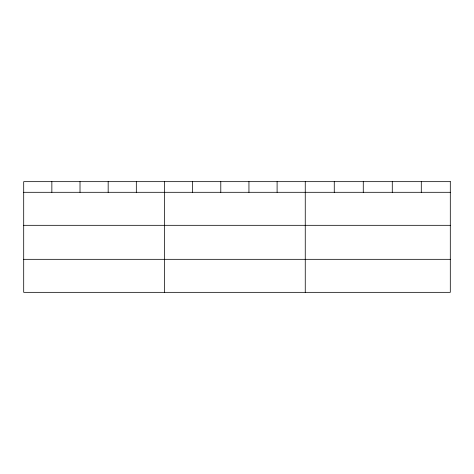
<?xml version="1.0" encoding="UTF-8"?>
<svg xmlns="http://www.w3.org/2000/svg" width="474" height="474" viewBox="0 0 474 474"><rect width="100%" height="100%" fill="white"/><g stroke="black" fill="none" stroke-linecap="round" stroke-linejoin="round"><path stroke-width="0.71" d="M23.7 192.302L450.3 192.302M23.7 225.316L450.3 225.316M23.7 259.325L450.3 259.325M421.291 181.661L421.291 192.302M392.282 181.661L392.282 192.302M363.274 181.661L363.274 192.302M334.265 181.661L334.265 192.302M305.256 181.661L305.256 292.339M277.1 181.661L277.1 192.302M248.945 181.661L248.945 192.302M220.789 181.661L220.789 192.302M192.634 181.661L192.634 192.302M164.478 181.661L164.478 292.339M136.322 181.661L136.322 192.302M108.167 181.661L108.167 192.302M80.011 181.661L80.011 192.302M51.856 181.661L51.856 192.302M450.3 181.661L23.7 181.661L23.7 292.339L450.3 292.339L450.3 181.661"/></g></svg>
